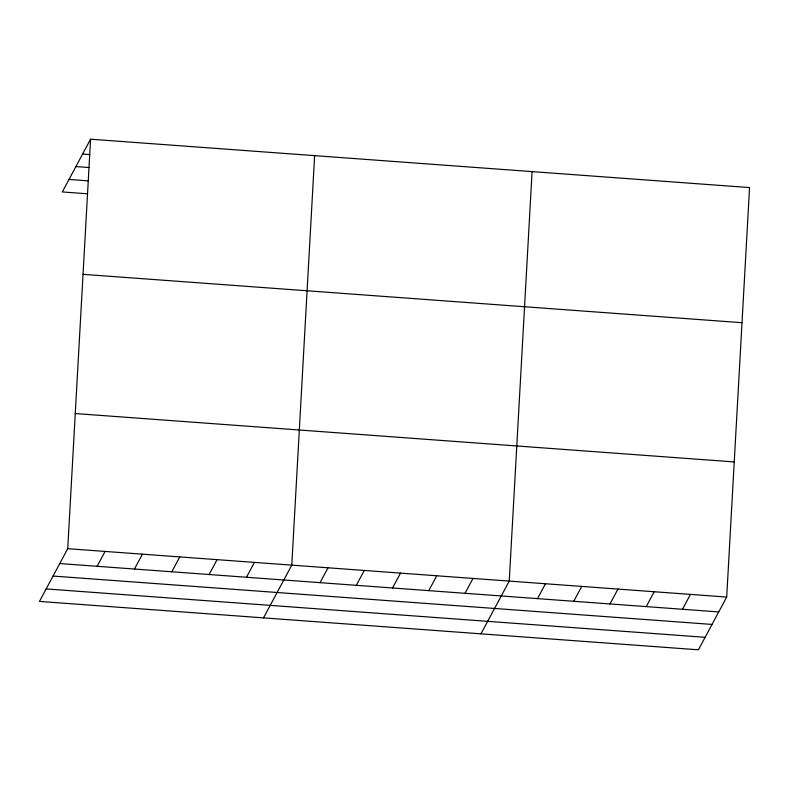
<?xml version="1.0" encoding="UTF-8"?>
<svg xmlns="http://www.w3.org/2000/svg" width="789" height="789" viewBox="0 0 789 789"><rect width="100%" height="100%" fill="white"/><g stroke="black" fill="none" stroke-linecap="round" stroke-linejoin="round"><path stroke-width="1.18" d="M67.726 548.69L90.577 139.199L749.55 187.575L726.699 597.056L698.423 649.801L39.45 601.425L67.726 548.69L726.699 597.056M314.633 155.65L291.782 565.131L263.496 617.876M532.092 171.607L509.24 581.099L480.955 633.843M90.577 139.199L62.301 191.944L87.599 193.798M97.096 566.295L105.075 551.432M134.436 569.037L142.415 554.174M171.785 571.778L179.754 556.916M209.124 574.52L217.093 559.648M246.464 577.262L254.433 562.389M320.048 582.667L328.027 567.794M356.293 585.32L364.262 570.457M392.537 587.983L400.506 573.12M428.782 590.645L436.751 575.773M465.027 593.308L472.996 578.436M537.506 598.624L545.485 583.761M573.751 601.287L581.73 586.414M609.996 603.95L617.965 589.077M646.24 606.603L654.209 591.74M682.485 609.266L690.454 594.403M82.608 154.072L89.838 154.595M75.912 166.568L89.157 167.534M69.008 179.438L88.279 180.859M83.042 274.335L742.005 322.701M75.271 413.554L734.243 461.93M59.757 563.553L718.73 611.929M53.06 576.059L712.023 624.424M46.147 588.929L705.119 637.305"/></g></svg>
